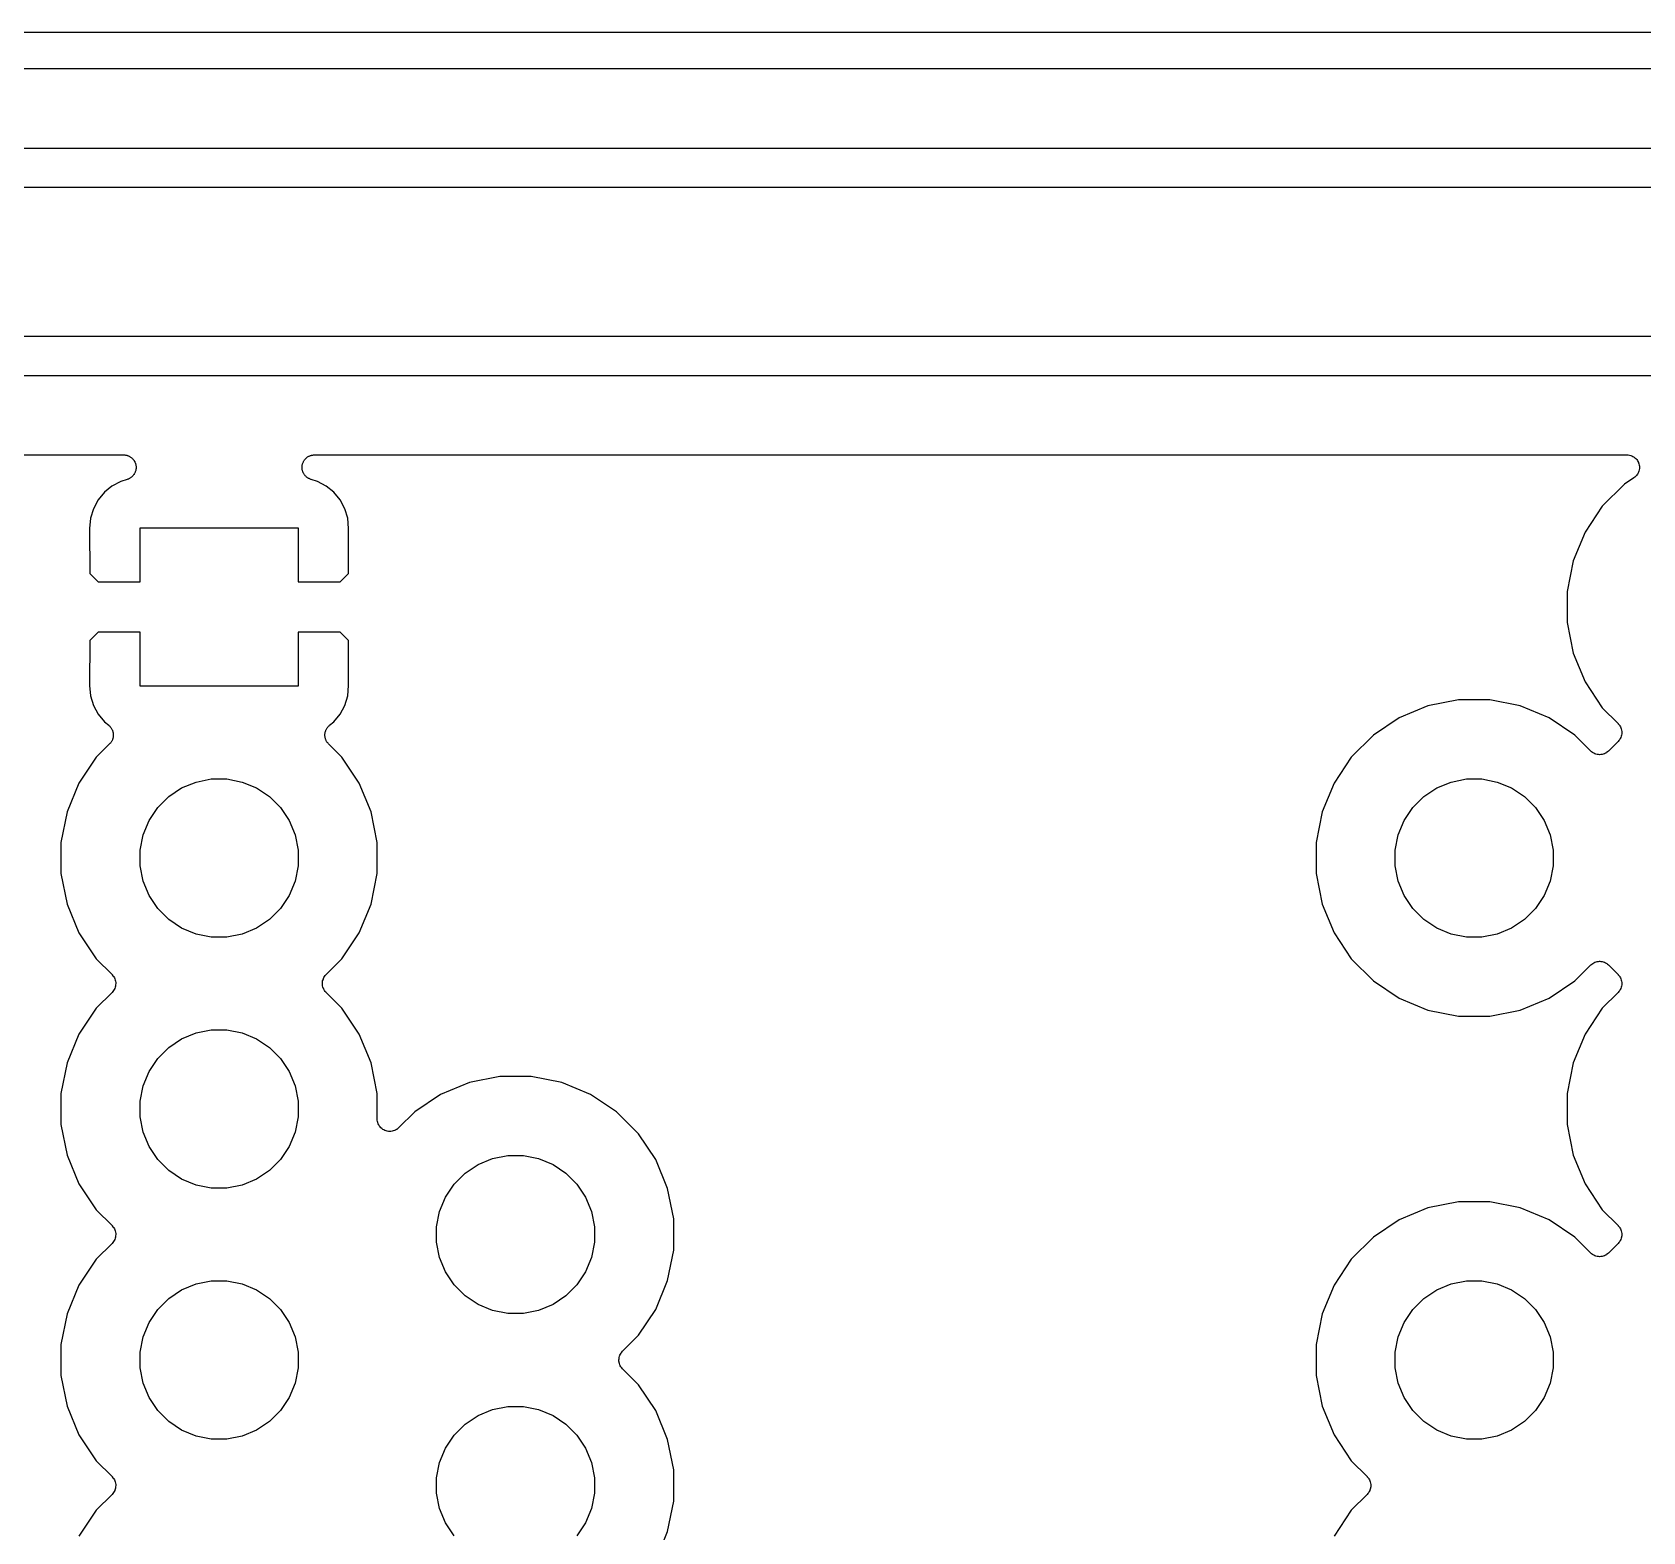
# Model space of a CAD drawing. Extents: x 122.5 to 192.5, y -149.3 to -74.2.
# Drawn here: x 135.27 to 151.57, y -89.37 to -74.19 of the extents above; entities that cross this region are included whole.
import ezdxf

# ---------------------------------------------------------------- set-up
doc = ezdxf.new("R2010")
doc.units = 0
doc.header["$MEASUREMENT"] = 0
doc.layers.add('BLACK', color=7, linetype='CONTINUOUS')

msp = doc.modelspace()

# ---------------------------------------------------------------- linework, layer by layer
at = {"layer": 'BLACK', "linetype": 'CONTINUOUS'}
for p, q in [((127.07, -74.193), (192.38, -74.193)), ((165.045, -74.565), (127.247, -74.565)), ((126.823, -75.365), (165.09, -75.365)), ((165.017, -75.765), (126.823, -75.765)), ((124.918, -77.27), (165.09, -77.27)), ((165.017, -77.67), (124.918, -77.67)), ((125.342, -78.47), (136.193, -78.47)), ((136.193, -78.47), (136.195, -78.47)), ((136.195, -78.47), (136.201, -78.4707)), ((136.201, -78.4707), (136.207, -78.4708)), ((136.207, -78.4708), (136.213, -78.4721)), ((136.213, -78.4721), (136.22, -78.4728)), ((136.22, -78.4728), (136.226, -78.4746)), ((136.226, -78.4746), (136.232, -78.4759)), ((136.232, -78.4759), (136.237, -78.4784)), ((136.237, -78.4784), (136.243, -78.4803)), ((136.243, -78.4803), (136.249, -78.4832)), ((136.249, -78.4832), (136.254, -78.4856)), ((136.254, -78.4856), (136.26, -78.4892)), ((136.26, -78.4892), (136.265, -78.4922)), ((136.265, -78.4922), (136.27, -78.4961)), ((136.27, -78.4961), (136.275, -78.4996)), ((136.275, -78.4996), (136.279, -78.5041)), ((136.279, -78.5041), (136.284, -78.5081)), ((136.284, -78.5081), (136.288, -78.5129)), ((136.288, -78.5129), (136.292, -78.5173)), ((136.292, -78.5173), (136.296, -78.5226)), ((136.296, -78.5226), (136.3, -78.5275)), ((136.3, -78.5275), (136.302, -78.5329)), ((136.302, -78.5329), (136.306, -78.538)), ((136.306, -78.538), (136.308, -78.5438)), ((136.308, -78.5438), (136.311, -78.5494)), ((136.311, -78.5494), (136.313, -78.5553)), ((138.005, -78.5593), (138.008, -78.5536)), ((138.008, -78.5536), (138.01, -78.5478)), ((138.01, -78.5478), (138.013, -78.5422)), ((138.013, -78.5422), (138.015, -78.5365)), ((138.015, -78.5365), (138.019, -78.5314)), ((138.019, -78.5314), (138.021, -78.526)), ((138.021, -78.526), (138.025, -78.5211)), ((138.025, -78.5211), (138.029, -78.5159)), ((138.029, -78.5159), (138.033, -78.5116)), ((138.033, -78.5116), (138.037, -78.5069)), ((138.037, -78.5069), (138.042, -78.5029)), ((138.042, -78.5029), (138.047, -78.4985)), ((138.047, -78.4985), (138.052, -78.4951)), ((138.052, -78.4951), (138.056, -78.4912)), ((138.056, -78.4912), (138.062, -78.4883)), ((138.062, -78.4883), (138.067, -78.4848)), ((138.067, -78.4848), (138.073, -78.4825)), ((138.073, -78.4825), (138.078, -78.4796)), ((138.078, -78.4796), (138.084, -78.4778)), ((138.084, -78.4778), (138.09, -78.4754)), ((138.09, -78.4754), (138.096, -78.4742)), ((138.096, -78.4742), (138.102, -78.4724)), ((138.102, -78.4724), (138.108, -78.4718)), ((138.108, -78.4718), (138.114, -78.4706)), ((138.114, -78.4706), (138.121, -78.4706)), ((138.121, -78.4706), (138.127, -78.47)), ((138.127, -78.47), (151.406, -78.47)), ((151.406, -78.47), (151.408, -78.47)), ((151.408, -78.47), (151.408, -78.47)), ((151.408, -78.47), (151.408, -78.47)), ((151.408, -78.47), (151.408, -78.47)), ((151.408, -78.47), (151.42, -78.4714)), ((151.42, -78.4714), (151.432, -78.4727)), ((151.432, -78.4727), (151.432, -78.4728)), ((151.432, -78.4728), (151.433, -78.4728)), ((151.433, -78.4728), (151.444, -78.4765)), ((151.444, -78.4765), (151.456, -78.4801)), ((151.456, -78.4801), (151.456, -78.4802)), ((151.456, -78.4802), (151.456, -78.4803)), ((151.456, -78.4803), (151.467, -78.4862)), ((151.467, -78.4862), (151.478, -78.492)), ((151.478, -78.492), (151.478, -78.4921)), ((151.478, -78.4921), (151.478, -78.4922)), ((151.478, -78.4922), (151.487, -78.5001)), ((151.487, -78.5001), (151.497, -78.5079)), ((151.497, -78.5079), (151.497, -78.508)), ((151.497, -78.508), (151.497, -78.5081)), ((151.497, -78.5081), (151.505, -78.5177)), ((151.505, -78.5177), (151.512, -78.5272)), ((151.512, -78.5272), (151.512, -78.5273)), ((151.512, -78.5273), (151.512, -78.5275)), ((151.512, -78.5275), (151.518, -78.5383)), ((151.518, -78.5383), (151.524, -78.5491)), ((151.524, -78.5491), (151.524, -78.5493)), ((151.524, -78.5493), (151.524, -78.5494)), ((151.524, -78.5494), (151.527, -78.561)), ((136.236, -78.7162), (136.23, -78.7185)), ((136.242, -78.7144), (136.236, -78.7162)), ((136.247, -78.7115), (136.242, -78.7144)), ((136.253, -78.7091), (136.247, -78.7115)), ((136.258, -78.7057), (136.253, -78.7091)), ((136.264, -78.7028), (136.258, -78.7057)), ((136.268, -78.6988), (136.264, -78.7028)), ((136.274, -78.6953), (136.268, -78.6988)), ((136.278, -78.691), (136.274, -78.6953)), ((136.283, -78.6871), (136.278, -78.691)), ((136.287, -78.6823), (136.283, -78.6871)), ((136.291, -78.6778), (136.287, -78.6823)), ((136.295, -78.6727), (136.291, -78.6778)), ((136.299, -78.668), (136.295, -78.6727)), ((136.302, -78.6625), (136.299, -78.668)), ((136.305, -78.6573), (136.302, -78.6625)), ((136.307, -78.6516), (136.305, -78.6573)), ((136.31, -78.6462), (136.307, -78.6516)), ((136.312, -78.6402), (136.31, -78.6462)), ((136.315, -78.6344), (136.312, -78.6402)), ((136.313, -78.5553), (136.315, -78.561)), ((136.315, -78.561), (136.316, -78.5672)), ((136.316, -78.6284), (136.315, -78.6344)), ((136.316, -78.5672), (136.318, -78.5732)), ((136.318, -78.6225), (136.316, -78.6284)), ((136.318, -78.5732), (136.319, -78.5793)), ((136.32, -78.6101), (136.318, -78.6163)), ((136.318, -78.6163), (136.318, -78.6225)), ((136.319, -78.5793), (136.32, -78.5853)), ((136.32, -78.5853), (136.32, -78.5916)), ((136.32, -78.5916), (136.32, -78.5979)), ((136.32, -78.5979), (136.32, -78.604)), ((136.32, -78.604), (136.32, -78.6101)), ((138, -78.5836), (138.002, -78.5776)), ((138, -78.5898), (138, -78.5836)), ((138, -78.5961), (138, -78.5898)), ((138, -78.6022), (138, -78.5961)), ((138, -78.6083), (138, -78.6022)), ((138.001, -78.6145), (138, -78.6083)), ((138.002, -78.6208), (138.001, -78.6145)), ((138.002, -78.5715), (138.004, -78.5654)), ((138.002, -78.5776), (138.002, -78.5715)), ((138.004, -78.6267), (138.002, -78.6208)), ((138.004, -78.5654), (138.005, -78.5593)), ((138.005, -78.6327), (138.004, -78.6267)), ((138.007, -78.6385), (138.005, -78.6327)), ((138.009, -78.6446), (138.007, -78.6385)), ((138.012, -78.65), (138.009, -78.6446)), ((138.014, -78.6557), (138.012, -78.65)), ((138.018, -78.661), (138.014, -78.6557)), ((138.02, -78.6665), (138.018, -78.661)), ((138.024, -78.6713), (138.02, -78.6665)), ((138.028, -78.6764), (138.024, -78.6713)), ((138.032, -78.681), (138.028, -78.6764)), ((138.036, -78.6859), (138.032, -78.681)), ((138.041, -78.6898), (138.036, -78.6859)), ((138.045, -78.6942), (138.041, -78.6898)), ((138.05, -78.6977), (138.045, -78.6942)), ((138.055, -78.7018), (138.05, -78.6977)), ((138.06, -78.7047), (138.055, -78.7018)), ((138.065, -78.7082), (138.06, -78.7047)), ((138.071, -78.7107), (138.065, -78.7082)), ((138.077, -78.7137), (138.071, -78.7107)), ((138.083, -78.7156), (138.077, -78.7137)), ((138.088, -78.718), (138.083, -78.7156)), ((151.477, -78.7026), (151.38, -78.7672)), ((151.486, -78.6949), (151.477, -78.7026)), ((151.496, -78.6871), (151.486, -78.6949)), ((151.504, -78.6775), (151.496, -78.6869)), ((151.496, -78.6869), (151.496, -78.687)), ((151.496, -78.687), (151.496, -78.6871)), ((151.511, -78.668), (151.504, -78.6775)), ((151.512, -78.6679), (151.511, -78.668)), ((151.517, -78.6571), (151.512, -78.6677)), ((151.512, -78.6677), (151.512, -78.6679)), ((151.523, -78.6462), (151.517, -78.6571)), ((151.527, -78.6342), (151.523, -78.6459)), ((151.523, -78.6459), (151.523, -78.6461)), ((151.523, -78.6461), (151.523, -78.6462)), ((151.527, -78.561), (151.531, -78.5729)), ((151.531, -78.6225), (151.527, -78.6342)), ((151.531, -78.5729), (151.531, -78.573)), ((151.531, -78.573), (151.531, -78.5732)), ((151.531, -78.5732), (151.532, -78.5852)), ((151.532, -78.6097), (151.531, -78.6222)), ((151.531, -78.6222), (151.531, -78.6224)), ((151.531, -78.6224), (151.531, -78.6225)), ((151.532, -78.5852), (151.533, -78.5976)), ((151.533, -78.5979), (151.532, -78.6097)), ((151.533, -78.5976), (151.533, -78.5977)), ((151.533, -78.5977), (151.533, -78.5979)), ((135.999, -78.8491), (135.936, -78.9264)), ((136.076, -78.7856), (135.999, -78.8491)), ((136.165, -78.7384), (136.076, -78.7856)), ((136.23, -78.7185), (136.165, -78.7384)), ((138.09, -78.7185), (138.088, -78.718)), ((138.155, -78.7384), (138.09, -78.7185)), ((138.244, -78.7856), (138.155, -78.7384)), ((138.321, -78.8491), (138.244, -78.7856)), ((138.384, -78.9264), (138.321, -78.8491)), ((151.38, -78.7672), (151.157, -78.9901)), ((135.888, -79.0147), (135.859, -79.1104)), ((135.936, -78.9264), (135.888, -79.0147)), ((138.432, -79.0147), (138.384, -78.9264)), ((138.461, -79.1104), (138.432, -79.0147)), ((151.157, -78.9901), (150.982, -79.2521)), ((135.859, -79.1104), (135.849, -79.2159)), ((138.471, -79.2159), (138.461, -79.1104)), ((135.849, -79.2159), (135.852, -79.6713)), ((136.36, -79.756), (136.36, -79.21)), ((136.36, -79.21), (137.96, -79.21)), ((137.96, -79.21), (137.96, -79.756)), ((138.468, -79.6713), (138.471, -79.2159)), ((150.982, -79.2521), (150.861, -79.5433)), ((135.852, -79.6713), (135.936, -79.756)), ((138.384, -79.756), (138.468, -79.6713)), ((150.861, -79.5433), (150.8, -79.8524)), ((135.936, -79.756), (136.36, -79.756)), ((137.96, -79.756), (138.384, -79.756)), ((150.8, -79.8524), (150.8, -80.1676)), ((150.8, -80.1676), (150.861, -80.4767)), ((135.936, -80.264), (135.852, -80.3487)), ((136.36, -80.264), (135.936, -80.264)), ((136.36, -80.81), (136.36, -80.264)), ((138.384, -80.264), (137.96, -80.264)), ((137.96, -80.264), (137.96, -80.81)), ((138.468, -80.3487), (138.384, -80.264)), ((135.852, -80.3487), (135.849, -80.8041)), ((138.471, -80.8041), (138.468, -80.3487)), ((150.861, -80.4767), (150.982, -80.7679)), ((135.849, -80.8041), (135.859, -80.9096)), ((137.96, -80.81), (136.36, -80.81)), ((138.461, -80.9096), (138.471, -80.8041)), ((150.982, -80.7679), (151.157, -81.0299)), ((135.859, -80.9096), (135.888, -81.0053)), ((138.432, -81.0053), (138.461, -80.9096)), ((149.702, -80.95), (149.393, -81.0115)), ((150.018, -80.95), (149.702, -80.95)), ((150.327, -81.0115), (150.018, -80.95)), ((135.888, -81.0053), (135.936, -81.0936)), ((135.936, -81.0936), (135.999, -81.1709)), ((138.321, -81.1709), (138.384, -81.0936)), ((138.384, -81.0936), (138.432, -81.0053)), ((149.102, -81.1321), (148.84, -81.3072)), ((149.393, -81.0115), (149.102, -81.1321)), ((150.618, -81.1321), (150.327, -81.0115)), ((150.88, -81.3072), (150.618, -81.1321)), ((151.157, -81.0299), (151.317, -81.1902)), ((135.999, -81.1709), (136.043, -81.207)), ((136.043, -81.207), (136.044, -81.2082)), ((136.044, -81.2082), (136.048, -81.2123)), ((136.048, -81.2123), (136.053, -81.216)), ((136.053, -81.216), (136.057, -81.2212)), ((136.057, -81.2212), (136.062, -81.2259)), ((136.062, -81.2259), (136.065, -81.2308)), ((136.065, -81.2308), (136.068, -81.2353)), ((136.068, -81.2353), (136.072, -81.2412)), ((136.072, -81.2412), (136.075, -81.2467)), ((136.075, -81.2467), (136.077, -81.2521)), ((136.077, -81.2521), (136.08, -81.2572)), ((136.08, -81.2572), (136.082, -81.2636)), ((136.082, -81.2636), (136.084, -81.2697)), ((136.084, -81.2697), (136.085, -81.2754)), ((136.085, -81.2754), (136.087, -81.281)), ((136.087, -81.281), (136.088, -81.2876)), ((136.088, -81.3245), (136.087, -81.3303)), ((136.088, -81.2876), (136.089, -81.2941)), ((136.089, -81.3189), (136.088, -81.3245)), ((136.089, -81.2941), (136.089, -81.2999)), ((136.089, -81.2999), (136.089, -81.3056)), ((136.089, -81.3056), (136.089, -81.3122)), ((136.089, -81.3122), (136.089, -81.3189)), ((138.231, -81.2923), (138.233, -81.2858)), ((138.231, -81.2981), (138.231, -81.2923)), ((138.231, -81.3039), (138.231, -81.2981)), ((138.231, -81.3105), (138.231, -81.3039)), ((138.231, -81.3171), (138.231, -81.3105)), ((138.232, -81.3228), (138.231, -81.3171)), ((138.233, -81.3286), (138.232, -81.3228)), ((138.233, -81.2792), (138.235, -81.2737)), ((138.233, -81.2858), (138.233, -81.2792)), ((138.235, -81.2737), (138.236, -81.268)), ((138.236, -81.268), (138.239, -81.2619)), ((138.239, -81.2619), (138.241, -81.2556)), ((138.241, -81.2556), (138.243, -81.2505)), ((138.243, -81.2505), (138.246, -81.2451)), ((138.246, -81.2451), (138.249, -81.2396)), ((138.249, -81.2396), (138.253, -81.2338)), ((138.253, -81.2338), (138.256, -81.2294)), ((138.256, -81.2294), (138.259, -81.2245)), ((138.259, -81.2245), (138.264, -81.2199)), ((138.264, -81.2199), (138.268, -81.2148)), ((138.268, -81.2148), (138.273, -81.2111)), ((138.273, -81.2111), (138.277, -81.207)), ((138.277, -81.207), (138.321, -81.1709)), ((148.84, -81.3072), (148.617, -81.5301)), ((151.04, -81.4675), (150.88, -81.3072)), ((151.317, -81.1902), (151.318, -81.1908)), ((151.318, -81.1908), (151.318, -81.1908)), ((151.318, -81.1908), (151.318, -81.1909)), ((151.318, -81.1909), (151.319, -81.1915)), ((151.319, -81.1915), (151.326, -81.2008)), ((151.326, -81.2008), (151.334, -81.2101)), ((151.334, -81.2101), (151.334, -81.2105)), ((151.334, -81.2105), (151.334, -81.2108)), ((151.334, -81.2108), (151.34, -81.2214)), ((151.34, -81.2214), (151.345, -81.232)), ((151.345, -81.232), (151.345, -81.2324)), ((151.345, -81.2324), (151.346, -81.2328)), ((151.348, -81.3173), (151.345, -81.3288)), ((151.346, -81.2328), (151.349, -81.2442)), ((151.352, -81.306), (151.348, -81.3173)), ((151.349, -81.2442), (151.352, -81.2558)), ((151.352, -81.2558), (151.352, -81.2562)), ((151.352, -81.2562), (151.352, -81.2566)), ((151.352, -81.2566), (151.354, -81.2685)), ((151.353, -81.2932), (151.352, -81.3051)), ((151.352, -81.3051), (151.352, -81.3055)), ((151.352, -81.3055), (151.352, -81.306)), ((151.355, -81.2813), (151.353, -81.2932)), ((151.354, -81.2685), (151.355, -81.2804)), ((151.355, -81.2804), (151.355, -81.2809)), ((151.355, -81.2809), (151.355, -81.2813)), ((136.052, -81.395), (135.917, -81.5301)), ((136.056, -81.3905), (136.052, -81.395)), ((136.06, -81.3865), (136.056, -81.3905)), ((136.064, -81.381), (136.06, -81.3865)), ((136.068, -81.3759), (136.064, -81.381)), ((136.071, -81.3707), (136.068, -81.3759)), ((136.074, -81.3659), (136.071, -81.3707)), ((136.077, -81.3598), (136.074, -81.3659)), ((136.08, -81.354), (136.077, -81.3598)), ((136.081, -81.3485), (136.08, -81.354)), ((136.084, -81.3431), (136.081, -81.3485)), ((136.085, -81.3366), (136.084, -81.3431)), ((136.087, -81.3303), (136.085, -81.3366)), ((138.235, -81.3349), (138.233, -81.3286)), ((138.236, -81.3414), (138.235, -81.3349)), ((138.238, -81.3468), (138.236, -81.3414)), ((138.24, -81.3524), (138.238, -81.3468)), ((138.243, -81.3582), (138.24, -81.3524)), ((138.245, -81.3644), (138.243, -81.3582)), ((138.248, -81.3692), (138.245, -81.3644)), ((138.251, -81.3744), (138.248, -81.3692)), ((138.255, -81.3795), (138.251, -81.3744)), ((138.259, -81.3851), (138.255, -81.3795)), ((138.263, -81.3892), (138.259, -81.3851)), ((138.267, -81.3937), (138.263, -81.3892)), ((138.268, -81.395), (138.267, -81.3937)), ((138.403, -81.5301), (138.268, -81.395)), ((151.049, -81.475), (151.04, -81.4675)), ((151.059, -81.4827), (151.049, -81.475)), ((151.059, -81.4829), (151.059, -81.4827)), ((151.059, -81.4832), (151.059, -81.4829)), ((151.07, -81.4888), (151.059, -81.4832)), ((151.199, -81.4842), (151.189, -81.4897)), ((151.2, -81.4839), (151.199, -81.4842)), ((151.209, -81.4762), (151.2, -81.4837)), ((151.2, -81.4837), (151.2, -81.4839)), ((151.219, -81.4687), (151.209, -81.4762)), ((151.22, -81.4675), (151.219, -81.4681)), ((151.219, -81.4681), (151.219, -81.4681)), ((151.219, -81.4681), (151.219, -81.4681)), ((151.219, -81.4681), (151.219, -81.4687)), ((151.317, -81.3698), (151.22, -81.4675)), ((151.325, -81.3605), (151.317, -81.3698)), ((151.333, -81.3514), (151.325, -81.3605)), ((151.339, -81.34), (151.333, -81.3506)), ((151.333, -81.3506), (151.333, -81.351)), ((151.333, -81.351), (151.333, -81.3514)), ((151.345, -81.3296), (151.339, -81.34)), ((151.345, -81.3288), (151.345, -81.3292)), ((151.345, -81.3292), (151.345, -81.3296)), ((135.917, -81.5301), (135.742, -81.7921)), ((138.578, -81.7921), (138.403, -81.5301)), ((148.617, -81.5301), (148.442, -81.7921)), ((151.08, -81.4946), (151.07, -81.4888)), ((151.081, -81.4947), (151.08, -81.4946)), ((151.081, -81.4949), (151.081, -81.4947)), ((151.093, -81.4984), (151.081, -81.4949)), ((151.104, -81.502), (151.093, -81.4984)), ((151.105, -81.5021), (151.104, -81.502)), ((151.104, -81.502), (151.104, -81.502)), ((151.117, -81.5034), (151.105, -81.5021)), ((151.129, -81.5046), (151.117, -81.5034)), ((151.13, -81.5047), (151.129, -81.5046)), ((151.129, -81.5046), (151.129, -81.5046)), ((151.141, -81.5035), (151.13, -81.5047)), ((151.153, -81.5025), (151.141, -81.5035)), ((151.154, -81.5024), (151.153, -81.5025)), ((151.166, -81.4989), (151.154, -81.5023)), ((151.154, -81.5023), (151.154, -81.5024)), ((151.177, -81.4956), (151.166, -81.4989)), ((151.178, -81.4954), (151.177, -81.4956)), ((151.189, -81.4897), (151.178, -81.4952)), ((151.178, -81.4952), (151.178, -81.4954)), ((135.742, -81.7921), (135.621, -82.0833)), ((136.781, -81.841), (136.927, -81.7807)), ((136.927, -81.7807), (137.081, -81.75)), ((137.081, -81.75), (137.239, -81.75)), ((137.239, -81.75), (137.393, -81.7807)), ((137.393, -81.7807), (137.539, -81.841)), ((138.699, -82.0833), (138.578, -81.7921)), ((148.442, -81.7921), (148.321, -82.0833)), ((149.481, -81.841), (149.627, -81.7807)), ((149.627, -81.7807), (149.781, -81.75)), ((149.781, -81.75), (149.939, -81.75)), ((149.939, -81.75), (150.093, -81.7807)), ((150.093, -81.7807), (150.239, -81.841)), ((136.539, -82.04), (136.65, -81.9286)), ((136.65, -81.9286), (136.781, -81.841)), ((137.539, -81.841), (137.67, -81.9286)), ((137.67, -81.9286), (137.781, -82.04)), ((149.239, -82.04), (149.35, -81.9286)), ((149.35, -81.9286), (149.481, -81.841)), ((150.239, -81.841), (150.37, -81.9286)), ((150.37, -81.9286), (150.481, -82.04)), ((135.621, -82.0833), (135.56, -82.3924)), ((136.451, -82.1711), (136.539, -82.04)), ((137.781, -82.04), (137.869, -82.1711)), ((138.76, -82.3924), (138.699, -82.0833)), ((148.321, -82.0833), (148.26, -82.3924)), ((149.151, -82.1711), (149.239, -82.04)), ((150.481, -82.04), (150.569, -82.1711)), ((136.391, -82.3166), (136.451, -82.1711)), ((137.869, -82.1711), (137.929, -82.3166)), ((149.091, -82.3166), (149.151, -82.1711)), ((150.569, -82.1711), (150.629, -82.3166)), ((135.56, -82.3924), (135.56, -82.7076)), ((136.36, -82.4712), (136.391, -82.3166)), ((137.929, -82.3166), (137.96, -82.4712)), ((138.76, -82.7076), (138.76, -82.3924)), ((148.26, -82.3924), (148.26, -82.7076)), ((149.06, -82.4712), (149.091, -82.3166)), ((150.629, -82.3166), (150.66, -82.4712)), ((136.36, -82.6288), (136.36, -82.4712)), ((136.391, -82.7834), (136.36, -82.6288)), ((137.96, -82.6288), (137.929, -82.7834)), ((137.96, -82.4712), (137.96, -82.6288)), ((149.06, -82.6288), (149.06, -82.4712)), ((149.091, -82.7834), (149.06, -82.6288)), ((150.66, -82.6288), (150.629, -82.7834)), ((150.66, -82.4712), (150.66, -82.6288)), ((135.56, -82.7076), (135.621, -83.0167)), ((136.451, -82.9289), (136.391, -82.7834)), ((137.929, -82.7834), (137.869, -82.9289)), ((138.699, -83.0167), (138.76, -82.7076)), ((148.26, -82.7076), (148.321, -83.0167)), ((149.151, -82.9289), (149.091, -82.7834)), ((150.629, -82.7834), (150.569, -82.9289)), ((136.539, -83.06), (136.451, -82.9289)), ((137.869, -82.9289), (137.781, -83.06)), ((149.239, -83.06), (149.151, -82.9289)), ((150.569, -82.9289), (150.481, -83.06)), ((135.621, -83.0167), (135.742, -83.3079)), ((136.65, -83.1714), (136.539, -83.06)), ((137.781, -83.06), (137.67, -83.1714)), ((138.578, -83.3079), (138.699, -83.0167)), ((148.321, -83.0167), (148.442, -83.3079)), ((149.35, -83.1714), (149.239, -83.06)), ((150.481, -83.06), (150.37, -83.1714)), ((136.781, -83.259), (136.65, -83.1714)), ((136.927, -83.3193), (136.781, -83.259)), ((137.539, -83.259), (137.393, -83.3193)), ((137.67, -83.1714), (137.539, -83.259)), ((149.481, -83.259), (149.35, -83.1714)), ((149.627, -83.3193), (149.481, -83.259)), ((150.239, -83.259), (150.093, -83.3193)), ((150.37, -83.1714), (150.239, -83.259)), ((135.742, -83.3079), (135.917, -83.5699)), ((137.081, -83.35), (136.927, -83.3193)), ((137.239, -83.35), (137.081, -83.35)), ((137.393, -83.3193), (137.239, -83.35)), ((138.403, -83.5699), (138.578, -83.3079)), ((148.442, -83.3079), (148.617, -83.5699)), ((149.781, -83.35), (149.627, -83.3193)), ((149.939, -83.35), (149.781, -83.35)), ((150.093, -83.3193), (149.939, -83.35)), ((135.917, -83.5699), (136.077, -83.7302)), ((138.243, -83.7302), (138.403, -83.5699)), ((148.617, -83.5699), (148.84, -83.7928)), ((151.071, -83.6103), (151.082, -83.6048)), ((151.082, -83.6046), (151.083, -83.6044)), ((151.082, -83.6048), (151.082, -83.6046)), ((151.083, -83.6044), (151.094, -83.6011)), ((151.094, -83.6011), (151.106, -83.5977)), ((151.106, -83.5976), (151.107, -83.5975)), ((151.106, -83.5977), (151.106, -83.5976)), ((151.107, -83.5975), (151.119, -83.5965)), ((151.119, -83.5965), (151.13, -83.5953)), ((151.13, -83.5953), (151.131, -83.5954)), ((151.131, -83.5954), (151.131, -83.5954)), ((151.131, -83.5954), (151.143, -83.5966)), ((151.143, -83.5966), (151.155, -83.5979)), ((151.155, -83.5979), (151.156, -83.598)), ((151.156, -83.598), (151.156, -83.598)), ((151.156, -83.598), (151.167, -83.6016)), ((151.167, -83.6016), (151.179, -83.6051)), ((151.179, -83.6051), (151.179, -83.6053)), ((151.179, -83.6053), (151.18, -83.6054)), ((151.18, -83.6054), (151.19, -83.6111)), ((136.077, -83.7302), (136.078, -83.7308)), ((136.078, -83.7308), (136.078, -83.7308)), ((136.078, -83.7308), (136.078, -83.7308)), ((136.078, -83.7308), (136.079, -83.7315)), ((136.079, -83.7315), (136.086, -83.7409)), ((136.086, -83.7409), (136.094, -83.7501)), ((136.094, -83.7501), (136.094, -83.7505)), ((136.094, -83.7505), (136.094, -83.7508)), ((136.094, -83.7508), (136.1, -83.7615)), ((136.1, -83.7615), (136.105, -83.772)), ((138.215, -83.7704), (138.221, -83.7598)), ((138.221, -83.7598), (138.227, -83.7494)), ((138.227, -83.7486), (138.235, -83.7394)), ((138.227, -83.749), (138.227, -83.7486)), ((138.227, -83.7494), (138.227, -83.749)), ((138.235, -83.7394), (138.243, -83.7302)), ((150.88, -83.7928), (151.04, -83.6325)), ((151.04, -83.6325), (151.041, -83.6319)), ((151.041, -83.6313), (151.051, -83.6238)), ((151.041, -83.6319), (151.041, -83.6313)), ((151.041, -83.6319), (151.041, -83.6319)), ((151.041, -83.6319), (151.041, -83.6319)), ((151.051, -83.6238), (151.06, -83.6163)), ((151.06, -83.6161), (151.061, -83.6158)), ((151.06, -83.6163), (151.06, -83.6161)), ((151.061, -83.6158), (151.071, -83.6103)), ((151.19, -83.6111), (151.201, -83.6168)), ((151.201, -83.6168), (151.201, -83.6171)), ((151.201, -83.6171), (151.201, -83.6173)), ((151.201, -83.6173), (151.21, -83.6249)), ((151.21, -83.6249), (151.22, -83.6325)), ((151.22, -83.6325), (151.317, -83.7302)), ((151.317, -83.7302), (151.318, -83.7308)), ((151.318, -83.7308), (151.318, -83.7308)), ((151.318, -83.7308), (151.318, -83.7308)), ((151.318, -83.7308), (151.319, -83.7315)), ((151.319, -83.7315), (151.326, -83.7409)), ((151.326, -83.7409), (151.334, -83.7501)), ((151.334, -83.7501), (151.334, -83.7505)), ((151.334, -83.7505), (151.334, -83.7508)), ((151.334, -83.7508), (151.34, -83.7615)), ((151.34, -83.7615), (151.345, -83.772)), ((136.077, -83.9098), (135.917, -84.0701)), ((136.085, -83.9005), (136.077, -83.9098)), ((136.093, -83.8914), (136.085, -83.9005)), ((136.099, -83.8801), (136.093, -83.8906)), ((136.093, -83.8906), (136.093, -83.891)), ((136.093, -83.891), (136.093, -83.8914)), ((136.105, -83.8696), (136.099, -83.8801)), ((136.105, -83.772), (136.105, -83.7724)), ((136.105, -83.7724), (136.106, -83.7728)), ((136.108, -83.8574), (136.105, -83.8688)), ((136.105, -83.8688), (136.105, -83.8692)), ((136.105, -83.8692), (136.105, -83.8696)), ((136.106, -83.7728), (136.109, -83.7844)), ((136.112, -83.846), (136.108, -83.8574)), ((136.109, -83.7844), (136.112, -83.7958)), ((136.112, -83.7958), (136.112, -83.7962)), ((136.112, -83.7962), (136.112, -83.7966)), ((136.112, -83.7966), (136.114, -83.8085)), ((136.113, -83.8332), (136.112, -83.8451)), ((136.112, -83.8451), (136.112, -83.8455)), ((136.112, -83.8455), (136.112, -83.846)), ((136.115, -83.8213), (136.113, -83.8332)), ((136.114, -83.8085), (136.115, -83.8204)), ((136.115, -83.8204), (136.115, -83.8209)), ((136.115, -83.8209), (136.115, -83.8213)), ((138.205, -83.8187), (138.207, -83.8068)), ((138.205, -83.8191), (138.205, -83.8187)), ((138.205, -83.8196), (138.205, -83.8191)), ((138.206, -83.8314), (138.205, -83.8196)), ((138.208, -83.8434), (138.206, -83.8314)), ((138.207, -83.8068), (138.208, -83.7949)), ((138.208, -83.794), (138.212, -83.7826)), ((138.208, -83.7945), (138.208, -83.794)), ((138.208, -83.7949), (138.208, -83.7945)), ((138.208, -83.8438), (138.208, -83.8434)), ((138.208, -83.8442), (138.208, -83.8438)), ((138.211, -83.8556), (138.208, -83.8442)), ((138.214, -83.8672), (138.211, -83.8556)), ((138.212, -83.7826), (138.215, -83.7712)), ((138.215, -83.8676), (138.214, -83.8672)), ((138.215, -83.7708), (138.215, -83.7704)), ((138.215, -83.7712), (138.215, -83.7708)), ((138.215, -83.868), (138.215, -83.8676)), ((138.22, -83.8786), (138.215, -83.868)), ((138.226, -83.8892), (138.22, -83.8786)), ((138.226, -83.8895), (138.226, -83.8892)), ((138.226, -83.8899), (138.226, -83.8895)), ((138.234, -83.8992), (138.226, -83.8899)), ((138.241, -83.9085), (138.234, -83.8992)), ((138.242, -83.9091), (138.241, -83.9085)), ((138.242, -83.9092), (138.242, -83.9091)), ((138.243, -83.9098), (138.242, -83.9092)), ((138.242, -83.9092), (138.242, -83.9092)), ((138.403, -84.0701), (138.243, -83.9098)), ((148.84, -83.7928), (149.102, -83.9679)), ((150.618, -83.9679), (150.88, -83.7928)), ((151.317, -83.9098), (151.157, -84.0701)), ((151.325, -83.9006), (151.317, -83.9098)), ((151.333, -83.8914), (151.325, -83.9006)), ((151.339, -83.8802), (151.333, -83.8906)), ((151.333, -83.8906), (151.333, -83.891)), ((151.333, -83.891), (151.333, -83.8914)), ((151.345, -83.8696), (151.339, -83.8802)), ((151.345, -83.772), (151.345, -83.7724)), ((151.345, -83.7724), (151.346, -83.7728)), ((151.348, -83.8575), (151.345, -83.8688)), ((151.345, -83.8688), (151.345, -83.8692)), ((151.345, -83.8692), (151.345, -83.8696)), ((151.346, -83.7728), (151.349, -83.7844)), ((151.352, -83.846), (151.348, -83.8575)), ((151.349, -83.7844), (151.352, -83.7958)), ((151.352, -83.7958), (151.352, -83.7962)), ((151.352, -83.7962), (151.352, -83.7966)), ((151.352, -83.7966), (151.354, -83.8086)), ((151.353, -83.8333), (151.352, -83.8451)), ((151.352, -83.8451), (151.352, -83.8455)), ((151.352, -83.8455), (151.352, -83.846)), ((151.355, -83.8213), (151.353, -83.8333)), ((151.354, -83.8086), (151.355, -83.8204)), ((151.355, -83.8204), (151.355, -83.8209)), ((151.355, -83.8209), (151.355, -83.8213)), ((135.917, -84.0701), (135.742, -84.3321)), ((138.578, -84.3321), (138.403, -84.0701)), ((149.102, -83.9679), (149.393, -84.0885)), ((149.393, -84.0885), (149.702, -84.15)), ((150.018, -84.15), (150.327, -84.0885)), ((150.327, -84.0885), (150.618, -83.9679)), ((151.157, -84.0701), (150.982, -84.3321)), ((149.702, -84.15), (150.018, -84.15)), ((135.742, -84.3321), (135.621, -84.6233)), ((136.65, -84.4686), (136.781, -84.381)), ((136.781, -84.381), (136.927, -84.3207)), ((136.927, -84.3207), (137.081, -84.29)), ((137.081, -84.29), (137.239, -84.29)), ((137.239, -84.29), (137.393, -84.3207)), ((137.393, -84.3207), (137.539, -84.381)), ((137.539, -84.381), (137.67, -84.4686)), ((138.699, -84.6233), (138.578, -84.3321)), ((150.982, -84.3321), (150.861, -84.6233)), ((136.451, -84.7111), (136.539, -84.58)), ((136.539, -84.58), (136.65, -84.4686)), ((137.67, -84.4686), (137.781, -84.58)), ((137.781, -84.58), (137.869, -84.7111)), ((135.621, -84.6233), (135.56, -84.9324)), ((136.391, -84.8566), (136.451, -84.7111)), ((137.869, -84.7111), (137.929, -84.8566)), ((138.76, -84.9324), (138.699, -84.6233)), ((150.861, -84.6233), (150.8, -84.9324)), ((136.36, -85.0112), (136.391, -84.8566)), ((137.929, -84.8566), (137.96, -85.0112)), ((139.693, -84.8215), (139.402, -84.9421)), ((140.002, -84.76), (139.693, -84.8215)), ((140.318, -84.76), (140.002, -84.76)), ((140.627, -84.8215), (140.318, -84.76)), ((140.918, -84.9421), (140.627, -84.8215)), ((135.56, -84.9324), (135.56, -85.2476)), ((136.36, -85.1688), (136.36, -85.0112)), ((137.96, -85.0112), (137.96, -85.1688)), ((138.76, -85.1907), (138.76, -84.9324)), ((139.402, -84.9421), (139.14, -85.1172)), ((141.18, -85.1172), (140.918, -84.9421)), ((150.8, -84.9324), (150.8, -85.2476)), ((136.391, -85.3234), (136.36, -85.1688)), ((137.96, -85.1688), (137.929, -85.3234)), ((138.761, -85.2028), (138.76, -85.1907)), ((138.762, -85.2149), (138.761, -85.2028)), ((138.762, -85.2151), (138.762, -85.2149)), ((138.762, -85.2153), (138.762, -85.2151)), ((138.766, -85.227), (138.762, -85.2153)), ((138.769, -85.2386), (138.766, -85.227)), ((139.14, -85.1172), (138.977, -85.2805)), ((141.403, -85.3401), (141.18, -85.1172)), ((135.56, -85.2476), (135.621, -85.5567)), ((136.451, -85.4689), (136.391, -85.3234)), ((137.929, -85.3234), (137.869, -85.4689)), ((138.77, -85.2388), (138.769, -85.2386)), ((138.77, -85.239), (138.77, -85.2388)), ((138.775, -85.2498), (138.77, -85.239)), ((138.781, -85.2606), (138.775, -85.2498)), ((138.781, -85.2607), (138.781, -85.2606)), ((138.781, -85.2609), (138.781, -85.2607)), ((138.789, -85.2703), (138.781, -85.2609)), ((138.797, -85.2798), (138.789, -85.2703)), ((138.797, -85.28), (138.797, -85.2798)), ((138.797, -85.2801), (138.797, -85.28)), ((138.806, -85.2879), (138.797, -85.2801)), ((138.816, -85.2957), (138.806, -85.2879)), ((138.816, -85.2958), (138.816, -85.2957)), ((138.816, -85.2959), (138.816, -85.2958)), ((138.827, -85.3017), (138.816, -85.2959)), ((138.837, -85.3076), (138.827, -85.3017)), ((138.838, -85.3076), (138.837, -85.3076)), ((138.838, -85.3077), (138.838, -85.3076)), ((138.849, -85.3113), (138.838, -85.3077)), ((138.861, -85.315), (138.849, -85.3113)), ((138.861, -85.3151), (138.861, -85.315)), ((138.861, -85.315), (138.861, -85.315)), ((138.874, -85.3163), (138.861, -85.3151)), ((138.886, -85.3176), (138.874, -85.3163)), ((138.898, -85.3166), (138.886, -85.3177)), ((138.886, -85.3177), (138.886, -85.3176)), ((138.886, -85.3176), (138.886, -85.3176)), ((138.91, -85.3155), (138.898, -85.3166)), ((138.911, -85.3154), (138.91, -85.3155)), ((138.922, -85.312), (138.911, -85.3154)), ((138.911, -85.3154), (138.911, -85.3154)), ((138.934, -85.3086), (138.922, -85.312)), ((138.935, -85.3084), (138.934, -85.3085)), ((138.934, -85.3085), (138.934, -85.3086)), ((138.945, -85.3028), (138.935, -85.3084)), ((138.956, -85.2972), (138.945, -85.3028)), ((138.957, -85.2969), (138.956, -85.297)), ((138.956, -85.297), (138.956, -85.2972)), ((138.966, -85.2893), (138.957, -85.2969)), ((138.976, -85.2817), (138.966, -85.2893)), ((138.977, -85.2805), (138.976, -85.2814)), ((138.976, -85.2814), (138.976, -85.2814)), ((138.976, -85.2814), (138.976, -85.2814)), ((138.976, -85.2814), (138.976, -85.2817)), ((141.578, -85.6021), (141.403, -85.3401)), ((150.8, -85.2476), (150.861, -85.5567)), ((135.621, -85.5567), (135.742, -85.8479)), ((136.539, -85.6), (136.451, -85.4689)), ((137.869, -85.4689), (137.781, -85.6)), ((139.927, -85.5907), (140.081, -85.56)), ((140.081, -85.56), (140.239, -85.56)), ((140.239, -85.56), (140.393, -85.5907)), ((150.861, -85.5567), (150.982, -85.8479)), ((136.65, -85.7114), (136.539, -85.6)), ((136.781, -85.799), (136.65, -85.7114)), ((137.67, -85.7114), (137.539, -85.799)), ((137.781, -85.6), (137.67, -85.7114)), ((139.65, -85.7386), (139.781, -85.651)), ((139.781, -85.651), (139.927, -85.5907)), ((140.393, -85.5907), (140.539, -85.651)), ((140.539, -85.651), (140.67, -85.7386)), ((141.699, -85.8933), (141.578, -85.6021)), ((135.742, -85.8479), (135.917, -86.1099)), ((136.927, -85.8593), (136.781, -85.799)), ((137.081, -85.89), (136.927, -85.8593)), ((137.393, -85.8593), (137.239, -85.89)), ((137.539, -85.799), (137.393, -85.8593)), ((139.451, -85.9811), (139.539, -85.85)), ((139.539, -85.85), (139.65, -85.7386)), ((140.67, -85.7386), (140.781, -85.85)), ((140.781, -85.85), (140.869, -85.9811)), ((150.982, -85.8479), (151.157, -86.1099)), ((137.239, -85.89), (137.081, -85.89)), ((139.391, -86.1266), (139.451, -85.9811)), ((140.869, -85.9811), (140.929, -86.1266)), ((141.76, -86.2024), (141.699, -85.8933)), ((149.702, -86.03), (149.393, -86.0915)), ((150.018, -86.03), (149.702, -86.03)), ((150.327, -86.0915), (150.018, -86.03)), ((135.917, -86.1099), (136.077, -86.2702)), ((139.36, -86.2812), (139.391, -86.1266)), ((140.929, -86.1266), (140.96, -86.2812)), ((141.76, -86.5176), (141.76, -86.2024)), ((149.102, -86.2121), (148.84, -86.3872)), ((149.393, -86.0915), (149.102, -86.2121)), ((150.618, -86.2121), (150.327, -86.0915)), ((150.88, -86.3872), (150.618, -86.2121)), ((151.157, -86.1099), (151.317, -86.2702)), ((136.077, -86.2702), (136.078, -86.2708)), ((136.078, -86.2708), (136.078, -86.2708)), ((136.078, -86.2708), (136.078, -86.2708)), ((136.078, -86.2708), (136.079, -86.2715)), ((136.079, -86.2715), (136.086, -86.2809)), ((136.086, -86.2809), (136.094, -86.2901)), ((136.094, -86.2901), (136.094, -86.2905)), ((136.094, -86.2905), (136.094, -86.2908)), ((136.094, -86.2908), (136.1, -86.3015)), ((136.1, -86.3015), (136.105, -86.312)), ((136.105, -86.312), (136.105, -86.3124)), ((136.105, -86.3124), (136.106, -86.3128)), ((136.106, -86.3128), (136.109, -86.3244)), ((136.109, -86.3244), (136.112, -86.3358)), ((136.112, -86.3358), (136.112, -86.3362)), ((136.112, -86.3362), (136.112, -86.3366)), ((136.112, -86.3366), (136.114, -86.3485)), ((136.113, -86.3732), (136.112, -86.3851)), ((136.115, -86.3613), (136.113, -86.3732)), ((136.114, -86.3485), (136.115, -86.3604)), ((136.115, -86.3604), (136.115, -86.3609)), ((136.115, -86.3609), (136.115, -86.3613)), ((139.36, -86.4388), (139.36, -86.2812)), ((140.96, -86.2812), (140.96, -86.4388)), ((151.317, -86.2702), (151.318, -86.2708)), ((151.318, -86.2708), (151.318, -86.2708)), ((151.318, -86.2708), (151.318, -86.2709)), ((151.318, -86.2709), (151.319, -86.2715)), ((151.319, -86.2715), (151.326, -86.2808)), ((151.326, -86.2808), (151.334, -86.2901)), ((151.334, -86.2901), (151.334, -86.2905)), ((151.334, -86.2905), (151.334, -86.2908)), ((151.334, -86.2908), (151.34, -86.3014)), ((151.34, -86.3014), (151.345, -86.312)), ((151.345, -86.312), (151.345, -86.3124)), ((151.345, -86.3124), (151.346, -86.3128)), ((151.346, -86.3128), (151.349, -86.3242)), ((151.349, -86.3242), (151.352, -86.3358)), ((151.352, -86.3358), (151.352, -86.3362)), ((151.352, -86.3362), (151.352, -86.3366)), ((151.352, -86.3366), (151.354, -86.3485)), ((151.353, -86.3732), (151.352, -86.3851)), ((151.355, -86.3613), (151.353, -86.3732)), ((151.354, -86.3485), (151.355, -86.3604)), ((151.355, -86.3604), (151.355, -86.3609)), ((151.355, -86.3609), (151.355, -86.3613)), ((136.077, -86.4498), (135.917, -86.6101)), ((136.085, -86.4405), (136.077, -86.4498)), ((136.093, -86.4314), (136.085, -86.4405)), ((136.099, -86.4201), (136.093, -86.4306)), ((136.093, -86.4306), (136.093, -86.431)), ((136.093, -86.431), (136.093, -86.4314)), ((136.105, -86.4096), (136.099, -86.4201)), ((136.108, -86.3974), (136.105, -86.4088)), ((136.105, -86.4088), (136.105, -86.4092)), ((136.105, -86.4092), (136.105, -86.4096)), ((136.112, -86.386), (136.108, -86.3974)), ((136.112, -86.3851), (136.112, -86.3855)), ((136.112, -86.3855), (136.112, -86.386)), ((139.391, -86.5934), (139.36, -86.4388)), ((140.96, -86.4388), (140.929, -86.5934)), ((141.699, -86.8267), (141.76, -86.5176)), ((148.84, -86.3872), (148.617, -86.6101)), ((151.04, -86.5475), (150.88, -86.3872)), ((151.317, -86.4498), (151.22, -86.5475)), ((151.325, -86.4405), (151.317, -86.4498)), ((151.333, -86.4314), (151.325, -86.4405)), ((151.339, -86.42), (151.333, -86.4306)), ((151.333, -86.4306), (151.333, -86.431)), ((151.333, -86.431), (151.333, -86.4314)), ((151.345, -86.4096), (151.339, -86.42)), ((151.348, -86.3973), (151.345, -86.4088)), ((151.345, -86.4088), (151.345, -86.4092)), ((151.345, -86.4092), (151.345, -86.4096)), ((151.352, -86.386), (151.348, -86.3973)), ((151.352, -86.3851), (151.352, -86.3855)), ((151.352, -86.3855), (151.352, -86.386)), ((135.917, -86.6101), (135.742, -86.8721)), ((139.451, -86.7389), (139.391, -86.5934)), ((140.929, -86.5934), (140.869, -86.7389)), ((148.617, -86.6101), (148.442, -86.8721)), ((151.049, -86.555), (151.04, -86.5475)), ((151.059, -86.5627), (151.049, -86.555)), ((151.059, -86.5629), (151.059, -86.5627)), ((151.059, -86.5632), (151.059, -86.5629)), ((151.07, -86.5688), (151.059, -86.5632)), ((151.08, -86.5746), (151.07, -86.5688)), ((151.081, -86.5747), (151.08, -86.5746)), ((151.081, -86.5749), (151.081, -86.5747)), ((151.093, -86.5784), (151.081, -86.5749)), ((151.104, -86.582), (151.093, -86.5784)), ((151.105, -86.5821), (151.104, -86.582)), ((151.104, -86.582), (151.104, -86.582)), ((151.117, -86.5834), (151.105, -86.5821)), ((151.129, -86.5846), (151.117, -86.5834)), ((151.13, -86.5847), (151.129, -86.5846)), ((151.129, -86.5846), (151.129, -86.5846)), ((151.141, -86.5835), (151.13, -86.5847)), ((151.153, -86.5825), (151.141, -86.5835)), ((151.154, -86.5824), (151.153, -86.5825)), ((151.166, -86.5789), (151.154, -86.5823)), ((151.154, -86.5823), (151.154, -86.5824)), ((151.177, -86.5756), (151.166, -86.5789)), ((151.178, -86.5754), (151.177, -86.5756)), ((151.189, -86.5697), (151.178, -86.5752)), ((151.178, -86.5752), (151.178, -86.5754)), ((151.199, -86.5642), (151.189, -86.5697)), ((151.2, -86.5639), (151.199, -86.5642)), ((151.209, -86.5562), (151.2, -86.5637)), ((151.2, -86.5637), (151.2, -86.5639)), ((151.219, -86.5487), (151.209, -86.5562)), ((151.22, -86.5475), (151.219, -86.5481)), ((151.219, -86.5481), (151.219, -86.5481)), ((151.219, -86.5481), (151.219, -86.5481)), ((151.219, -86.5481), (151.219, -86.5487)), ((136.781, -86.921), (136.927, -86.8607)), ((136.927, -86.8607), (137.081, -86.83)), ((137.081, -86.83), (137.239, -86.83)), ((137.239, -86.83), (137.393, -86.8607)), ((137.393, -86.8607), (137.539, -86.921)), ((139.539, -86.87), (139.451, -86.7389)), ((140.869, -86.7389), (140.781, -86.87)), ((141.578, -87.1179), (141.699, -86.8267)), ((149.481, -86.921), (149.627, -86.8607)), ((149.627, -86.8607), (149.781, -86.83)), ((149.781, -86.83), (149.939, -86.83)), ((149.939, -86.83), (150.093, -86.8607)), ((150.093, -86.8607), (150.239, -86.921)), ((135.742, -86.8721), (135.621, -87.1633)), ((136.539, -87.12), (136.65, -87.0086)), ((136.65, -87.0086), (136.781, -86.921)), ((137.539, -86.921), (137.67, -87.0086)), ((137.67, -87.0086), (137.781, -87.12)), ((139.65, -86.9814), (139.539, -86.87)), ((139.781, -87.069), (139.65, -86.9814)), ((140.67, -86.9814), (140.539, -87.069)), ((140.781, -86.87), (140.67, -86.9814)), ((148.442, -86.8721), (148.321, -87.1633)), ((149.239, -87.12), (149.35, -87.0086)), ((149.35, -87.0086), (149.481, -86.921)), ((150.239, -86.921), (150.37, -87.0086)), ((150.37, -87.0086), (150.481, -87.12)), ((135.621, -87.1633), (135.56, -87.4724)), ((136.451, -87.2511), (136.539, -87.12)), ((137.781, -87.12), (137.869, -87.2511)), ((139.927, -87.1293), (139.781, -87.069)), ((140.081, -87.16), (139.927, -87.1293)), ((140.239, -87.16), (140.081, -87.16)), ((140.393, -87.1293), (140.239, -87.16)), ((140.539, -87.069), (140.393, -87.1293)), ((141.403, -87.3799), (141.578, -87.1179)), ((148.321, -87.1633), (148.26, -87.4724)), ((149.151, -87.2511), (149.239, -87.12)), ((150.481, -87.12), (150.569, -87.2511)), ((136.391, -87.3966), (136.451, -87.2511)), ((137.869, -87.2511), (137.929, -87.3966)), ((149.091, -87.3966), (149.151, -87.2511)), ((150.569, -87.2511), (150.629, -87.3966)), ((135.56, -87.4724), (135.56, -87.7876)), ((136.36, -87.5512), (136.391, -87.3966)), ((137.929, -87.3966), (137.96, -87.5512)), ((141.243, -87.5402), (141.403, -87.3799)), ((148.26, -87.4724), (148.26, -87.7876)), ((149.06, -87.5512), (149.091, -87.3966)), ((150.629, -87.3966), (150.66, -87.5512)), ((136.36, -87.7088), (136.36, -87.5512)), ((137.96, -87.5512), (137.96, -87.7088)), ((141.205, -87.6287), (141.207, -87.6168)), ((141.205, -87.6291), (141.205, -87.6287)), ((141.205, -87.6296), (141.205, -87.6291)), ((141.206, -87.6414), (141.205, -87.6296)), ((141.208, -87.6534), (141.206, -87.6414)), ((141.207, -87.6168), (141.208, -87.6049)), ((141.208, -87.604), (141.212, -87.5926)), ((141.208, -87.6045), (141.208, -87.604)), ((141.208, -87.6049), (141.208, -87.6045)), ((141.208, -87.6538), (141.208, -87.6534)), ((141.208, -87.6542), (141.208, -87.6538)), ((141.211, -87.6656), (141.208, -87.6542)), ((141.214, -87.6772), (141.211, -87.6656)), ((141.212, -87.5926), (141.215, -87.5812)), ((141.215, -87.6776), (141.214, -87.6772)), ((141.215, -87.5804), (141.221, -87.5698)), ((141.215, -87.5808), (141.215, -87.5804)), ((141.215, -87.5812), (141.215, -87.5808)), ((141.215, -87.678), (141.215, -87.6776)), ((141.22, -87.6886), (141.215, -87.678)), ((141.221, -87.5698), (141.227, -87.5594)), ((141.227, -87.5586), (141.235, -87.5494)), ((141.227, -87.559), (141.227, -87.5586)), ((141.227, -87.5594), (141.227, -87.559)), ((141.235, -87.5494), (141.243, -87.5402)), ((149.06, -87.7088), (149.06, -87.5512)), ((150.66, -87.5512), (150.66, -87.7088)), ((135.56, -87.7876), (135.621, -88.0967)), ((136.391, -87.8634), (136.36, -87.7088)), ((137.96, -87.7088), (137.929, -87.8634)), ((141.226, -87.6992), (141.22, -87.6886)), ((141.226, -87.6995), (141.226, -87.6992)), ((141.226, -87.6999), (141.226, -87.6995)), ((141.234, -87.7092), (141.226, -87.6999)), ((141.241, -87.7185), (141.234, -87.7092)), ((141.242, -87.7191), (141.241, -87.7185)), ((141.242, -87.7192), (141.242, -87.7191)), ((141.243, -87.7198), (141.242, -87.7192)), ((141.242, -87.7192), (141.242, -87.7192)), ((141.403, -87.8801), (141.243, -87.7198)), ((148.26, -87.7876), (148.321, -88.0967)), ((149.091, -87.8634), (149.06, -87.7088)), ((150.66, -87.7088), (150.629, -87.8634)), ((136.451, -88.0089), (136.391, -87.8634)), ((137.929, -87.8634), (137.869, -88.0089)), ((141.578, -88.1421), (141.403, -87.8801)), ((149.151, -88.0089), (149.091, -87.8634)), ((150.629, -87.8634), (150.569, -88.0089)), ((135.621, -88.0967), (135.742, -88.3879)), ((136.539, -88.14), (136.451, -88.0089)), ((136.65, -88.2514), (136.539, -88.14)), ((137.781, -88.14), (137.67, -88.2514)), ((137.869, -88.0089), (137.781, -88.14)), ((139.781, -88.191), (139.927, -88.1307)), ((139.927, -88.1307), (140.081, -88.1)), ((140.081, -88.1), (140.239, -88.1)), ((140.239, -88.1), (140.393, -88.1307)), ((140.393, -88.1307), (140.539, -88.191)), ((141.699, -88.4333), (141.578, -88.1421)), ((148.321, -88.0967), (148.442, -88.3879)), ((149.239, -88.14), (149.151, -88.0089)), ((149.35, -88.2514), (149.239, -88.14)), ((150.481, -88.14), (150.37, -88.2514)), ((150.569, -88.0089), (150.481, -88.14)), ((136.781, -88.339), (136.65, -88.2514)), ((137.67, -88.2514), (137.539, -88.339)), ((139.539, -88.39), (139.65, -88.2786)), ((139.65, -88.2786), (139.781, -88.191)), ((140.539, -88.191), (140.67, -88.2786)), ((140.67, -88.2786), (140.781, -88.39)), ((149.481, -88.339), (149.35, -88.2514)), ((150.37, -88.2514), (150.239, -88.339)), ((135.742, -88.3879), (135.917, -88.6499)), ((136.927, -88.3993), (136.781, -88.339)), ((137.081, -88.43), (136.927, -88.3993)), ((137.239, -88.43), (137.081, -88.43)), ((137.393, -88.3993), (137.239, -88.43)), ((137.539, -88.339), (137.393, -88.3993)), ((139.451, -88.5211), (139.539, -88.39)), ((140.781, -88.39), (140.869, -88.5211)), ((141.76, -88.7424), (141.699, -88.4333)), ((148.442, -88.3879), (148.617, -88.6499)), ((149.627, -88.3993), (149.481, -88.339)), ((149.781, -88.43), (149.627, -88.3993)), ((149.939, -88.43), (149.781, -88.43)), ((150.093, -88.3993), (149.939, -88.43)), ((150.239, -88.339), (150.093, -88.3993)), ((135.917, -88.6499), (136.077, -88.8102)), ((139.391, -88.6666), (139.451, -88.5211)), ((140.869, -88.5211), (140.929, -88.6666)), ((148.617, -88.6499), (148.777, -88.8102)), ((136.077, -88.8102), (136.078, -88.8108)), ((136.078, -88.8108), (136.078, -88.8108)), ((136.078, -88.8108), (136.078, -88.8108)), ((136.078, -88.8108), (136.079, -88.8115)), ((136.079, -88.8115), (136.086, -88.8209)), ((136.086, -88.8209), (136.094, -88.8301)), ((139.36, -88.8212), (139.391, -88.6666)), ((139.36, -88.9788), (139.36, -88.8212)), ((140.929, -88.6666), (140.96, -88.8212)), ((140.96, -88.8212), (140.96, -88.9788)), ((141.76, -89.0576), (141.76, -88.7424)), ((148.777, -88.8102), (148.778, -88.8108)), ((148.778, -88.8108), (148.778, -88.8108)), ((148.778, -88.8108), (148.778, -88.8108)), ((148.778, -88.8108), (148.779, -88.8115)), ((148.779, -88.8115), (148.786, -88.8209)), ((148.786, -88.8209), (148.794, -88.8301)), ((136.085, -88.9805), (136.077, -88.9898)), ((136.093, -88.9714), (136.085, -88.9805)), ((136.099, -88.9601), (136.093, -88.9706)), ((136.093, -88.9706), (136.093, -88.971)), ((136.093, -88.971), (136.093, -88.9714)), ((136.094, -88.8301), (136.094, -88.8305)), ((136.094, -88.8305), (136.094, -88.8308)), ((136.094, -88.8308), (136.1, -88.8415)), ((136.105, -88.9496), (136.099, -88.9601)), ((136.1, -88.8415), (136.105, -88.852)), ((136.105, -88.852), (136.105, -88.8524)), ((136.105, -88.8524), (136.106, -88.8528)), ((136.108, -88.9374), (136.105, -88.9488)), ((136.105, -88.9488), (136.105, -88.9492)), ((136.105, -88.9492), (136.105, -88.9496)), ((136.106, -88.8528), (136.109, -88.8644)), ((136.112, -88.926), (136.108, -88.9374)), ((136.109, -88.8644), (136.112, -88.8758)), ((136.112, -88.8758), (136.112, -88.8762)), ((136.112, -88.8762), (136.112, -88.8766)), ((136.112, -88.8766), (136.114, -88.8885)), ((136.113, -88.9132), (136.112, -88.9251)), ((136.112, -88.9251), (136.112, -88.9255)), ((136.112, -88.9255), (136.112, -88.926)), ((136.115, -88.9013), (136.113, -88.9132)), ((136.114, -88.8885), (136.115, -88.9004)), ((136.115, -88.9004), (136.115, -88.9009)), ((136.115, -88.9009), (136.115, -88.9013)), ((139.391, -89.1334), (139.36, -88.9788)), ((140.96, -88.9788), (140.929, -89.1334)), ((148.785, -88.9805), (148.777, -88.9898)), ((148.793, -88.9714), (148.785, -88.9805)), ((148.799, -88.9601), (148.793, -88.9706)), ((148.793, -88.9706), (148.793, -88.971)), ((148.793, -88.971), (148.793, -88.9714)), ((148.794, -88.8301), (148.794, -88.8305)), ((148.794, -88.8305), (148.794, -88.8308)), ((148.794, -88.8308), (148.8, -88.8415)), ((148.805, -88.9496), (148.799, -88.9601)), ((148.8, -88.8415), (148.805, -88.852)), ((148.805, -88.852), (148.805, -88.8524)), ((148.805, -88.8524), (148.806, -88.8528)), ((148.808, -88.9374), (148.805, -88.9488)), ((148.805, -88.9488), (148.805, -88.9492)), ((148.805, -88.9492), (148.805, -88.9496)), ((148.806, -88.8528), (148.809, -88.8644)), ((148.812, -88.926), (148.808, -88.9374)), ((148.809, -88.8644), (148.812, -88.8758)), ((148.812, -88.8758), (148.812, -88.8762)), ((148.812, -88.8762), (148.812, -88.8766)), ((148.812, -88.8766), (148.814, -88.8885)), ((148.813, -88.9132), (148.812, -88.9251)), ((148.812, -88.9251), (148.812, -88.9255)), ((148.812, -88.9255), (148.812, -88.926)), ((148.815, -88.9013), (148.813, -88.9132)), ((148.814, -88.8885), (148.815, -88.9004)), ((148.815, -88.9004), (148.815, -88.9009)), ((148.815, -88.9009), (148.815, -88.9013)), ((136.077, -88.9898), (135.917, -89.1501)), ((139.451, -89.2789), (139.391, -89.1334)), ((140.929, -89.1334), (140.869, -89.2789)), ((141.699, -89.3667), (141.76, -89.0576)), ((148.777, -88.9898), (148.617, -89.1501)), ((135.917, -89.1501), (135.742, -89.4121)), ((139.539, -89.41), (139.451, -89.2789)), ((140.869, -89.2789), (140.781, -89.41)), ((148.617, -89.1501), (148.442, -89.4121)), ((141.578, -89.6579), (141.699, -89.3667))]:
    msp.add_line(p, q, dxfattribs=at)

doc.saveas('drawing.dxf')
